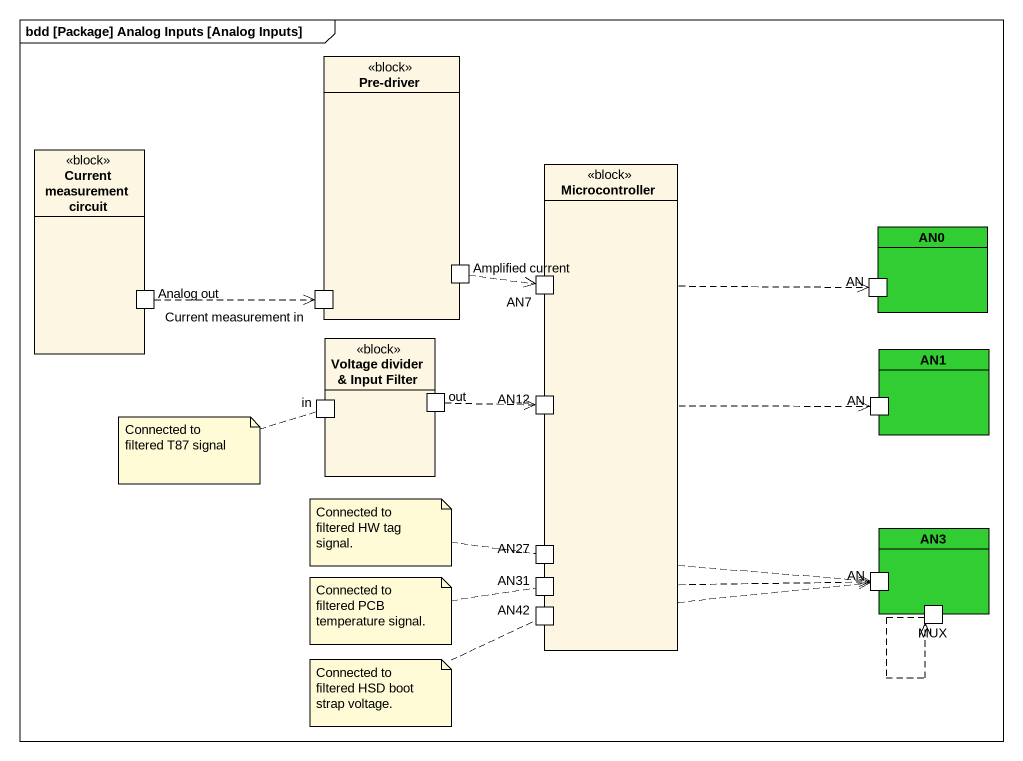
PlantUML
@startuml
mainframe bdd [Package] Analog Inputs [Analog Inputs]
rectangle "Pre-driver" as Pre_driver <<block>> {
  port "Current measurement in" as Current_measurement_in
  port "Amplified current" as Amplified_current
}
rectangle "Current measurement circuit" as Current_measurement_circuit <<block>> {
  port "Analog out" as Analog_out
}
rectangle Microcontroller <<block>> {
  port AN7
  port AN12
  port AN27
  port AN31
  port AN42
}
rectangle AN0 #32CD32 {
  port AN
}
rectangle "Voltage divider & Input Filter" as Voltage_divider_Input_Filter <<block>> {
  port in
  port out
}
rectangle AN1 #32CD32 {
  port "AN" as AN_2
}
rectangle AN3 #32CD32 {
  port "AN" as AN_3
  port MUX
}
Analog_out .right.> Current_measurement_in
Amplified_current .right.> AN7
AN7 .right.> AN
out .right.> AN12
AN12 .right.> AN_2
AN27 .right.> AN_3
AN31 .right.> AN_3
AN42 .right.> AN_3
MUX ..> MUX
note as N1
  Connected to filtered T87 signal
end note
N1 .. in
note as N2
  Connected to filtered HW tag signal.
end note
N2 .. AN27
note as N3
  Connected to filtered PCB temperature signal.
end note
N3 .. AN31
note as N4
  Connected to filtered HSD boot strap voltage.
end note
N4 .. AN42
@enduml
